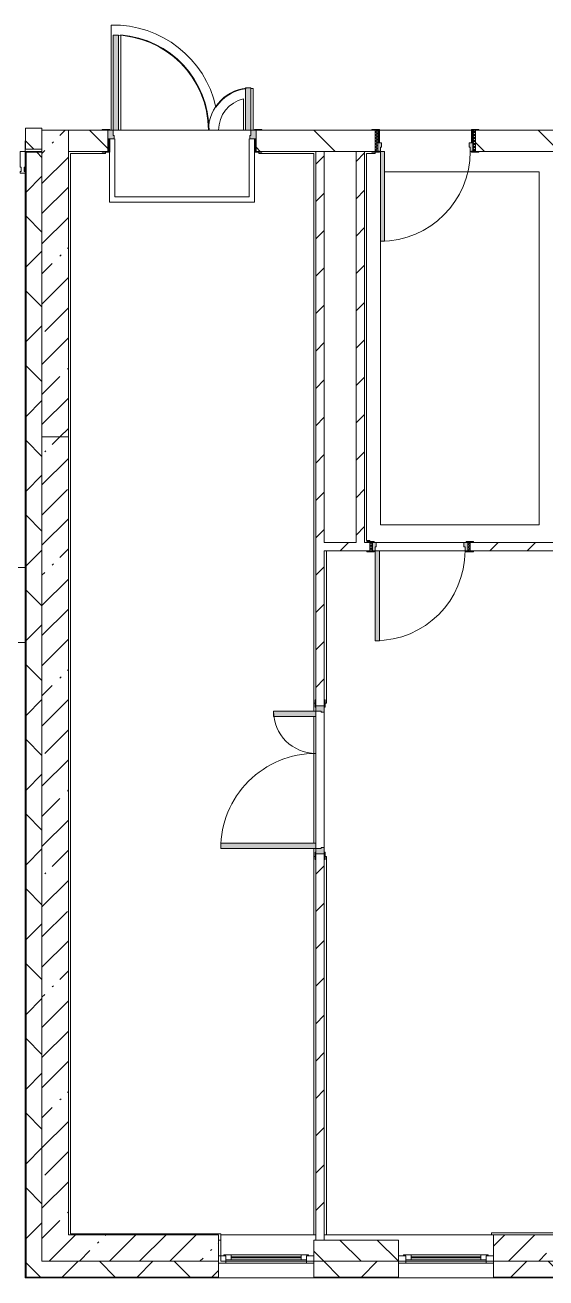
# Model space of a CAD drawing. Header units: millimetres. Extents: x 957 to 228198, y -8553 to 29000.
# Drawn here: x 190389 to 195314, y -258 to 11595 of the extents above; entities that cross this region are included whole.
import ezdxf

# ---------------------------------------------------------------- set-up
doc = ezdxf.new("R2010")
doc.units = ezdxf.units.MM
doc.linetypes.add('200_ШТРИХ__ш1_п0_6_', pattern=[160, 100, -60])
for name, color, linetype, lineweight in [('A-DETL-2', 7, 'Continuous', 5), ('A-DETL-MBND-1', 7, '200_ШТРИХ__ш1_п0_6_', 9), ('A-GLAZ-2', 7, 'Continuous', 5), ('A-GLAZ-CWMG-3', 7, 'Continuous', 5), ('A-WALL', 7, 'Continuous', 9), ('A-WALL-2', 7, 'Continuous', 5), ('I-WALL-3', 7, 'Continuous', 5), ('S-COLS-1', 7, 'Continuous', 5)]:
    doc.layers.add(name, color=color, linetype=linetype, lineweight=lineweight)
for name, color, linetype, lineweight, true_color in [('A-DOOR-2', 7, 'Continuous', 5, 0xaaaaaa), ('A-DOOR-3', 7, 'Continuous', 5, 0xe2e2e2), ('A-DOOR-FRAM-3', 7, 'Continuous', 5, 0xe2e2e2), ('A-DOOR-FRAM-4', 7, 'Continuous', 5, 0xaaaaaa), ('A-FLOR-2', 7, 'Continuous', 5, 0xaaaaaa)]:
    doc.layers.add(name, color=color, linetype=linetype, lineweight=lineweight, true_color=true_color)
pattern_1 = [(45, (101188.1, 0), (-176.7767, 176.7767), [])]
pattern_2 = [(45, (101188.1, 0), (-353.5534, 353.5534), []), (135, (101188.1, 0), (-353.5534, -353.5534), [])]
pattern_3 = [(135, (101188.1, 0), (-353.5534, -353.5534), [])]
pattern_4 = [(45, (101188.1, 0), (-285.1231, 285.1231), []), (45, (101473.2, 0), (-285.1231, 285.1231), [504.031, -100.806, 16.764, -84.042])]

# ---------------------------------------------------------------- blocks, each defined once
blk = doc.blocks.new('110_Дверь_СКБ_2Ст - Д-5_п_ Из игровой в коридор-32215844-3_2_2_птичка')
at = {"layer": 'A-DOOR-3'}
for points in [[(-638, 626), (-638, 40), (-588, 40), (-588, 940), (-638, 940), (-638, 681)], [(612, 60), (612, 40), (662, 43), (662, 440), (612, 440), (612, 158)]]:
    blk.add_hatch(color=256, dxfattribs=at).paths.add_polyline_path(points)
h = blk.add_hatch(color=256, dxfattribs=at)
h.paths.add_polyline_path([(-688, -40), (-628, -40), (-628, -10), (-638, -10), (-638, 40), (-688, 40)])
h.paths.add_polyline_path([(652, -10), (652, -40), (712, -40), (712, 40), (662, 40), (662, -10)])
at = {"layer": 'A-DOOR-FRAM-3'}
for points in [[(-742, 40), (-672, 40), (-672, 48), (-742, 48)], [(698, 48), (698, 40), (768, 40), (768, 48), (712, 48)], [(-742, -40), (-742, -48), (-672, -42), (-672, -40), (-712, -40)], [(698, -40), (698, -48), (768, -48), (768, -40), (712, -40)]]:
    blk.add_hatch(color=256, dxfattribs=at).paths.add_polyline_path(points)
at = {"layer": 'A-DOOR-2'}
for p, q in [((-638, 940), (-638, 40)), ((-588, 940), (-638, 940)), ((-588, 40), (-588, 940)), ((662, 440), (612, 440)), ((612, 440), (612, 40)), ((662, 40), (662, 440)), ((-638, 40), (-588, 40)), ((612, 40), (662, 40))]:
    blk.add_line(p, q, dxfattribs=at)
for centre, radius, start, end in [((-638, 40), 900, 0, 90), ((662, 40), 400, 90, 180)]:
    blk.add_arc(centre, radius, start, end, dxfattribs=at)
at = {"layer": 'A-DOOR-FRAM-4'}
for p, q in [((-672, 48), (-742, 48)), ((-742, 48), (-742, 40)), ((-742, 40), (-672, 40)), ((-638, 40), (-688, 40)), ((-688, 40), (-688, -40)), ((-672, 40), (-672, 48)), ((-638, -10), (-638, 40)), ((662, 40), (662, -10)), ((712, 40), (662, 40)), ((768, 48), (698, 48)), ((698, 48), (698, 40)), ((698, 40), (768, 40)), ((712, -40), (712, 40)), ((768, 40), (768, 48)), ((-672, -40), (-742, -40)), ((-742, -40), (-742, -48)), ((-742, -48), (-672, -48)), ((-688, -40), (-628, -40)), ((-672, -39), (-688, -39)), ((-688, -39), (-688, -40)), ((-688, -40), (-672, -40)), ((-672, -40), (-672, -39)), ((-672, -48), (-672, -40)), ((-628, -10), (-638, -10)), ((-628, -40), (-628, -10)), ((662, -10), (652, -10)), ((652, -10), (652, -40)), ((652, -40), (712, -40)), ((712, -39), (698, -39)), ((698, -39), (698, -40)), ((698, -40), (712, -40)), ((768, -40), (698, -40)), ((698, -40), (698, -48)), ((698, -48), (768, -48)), ((712, -40), (712, -39)), ((768, -48), (768, -40))]:
    blk.add_line(p, q, dxfattribs=at)
blk = doc.blocks.new('110_Дверь_СКБ_2Ст - Д-2а_п_ Из коридора на лестницу-32215207-3_2_2_птичка')
at = {"layer": 'A-DOOR-3'}
for points in [[(-588, 100), (-588, 1000), (-638, 1000), (-638, 100)], [(662, 100), (662, 500), (612, 494), (612, 100)], [(712, -100), (712, 20), (698, 20), (698, -100)]]:
    blk.add_hatch(color=256, dxfattribs=at).paths.add_polyline_path(points)
h = blk.add_hatch(color=256, dxfattribs=at)
h.paths.add_polyline_path([(698, 20), (712, 20), (712, 100), (662, 100), (662, 50), (652, 50), (652, 20), (688, 20)])
h.paths.add_polyline_path([(-688, 20), (-628, 20), (-628, 50), (-638, 50), (-638, 100), (-688, 100)])
at = {"layer": 'A-DOOR-FRAM-3'}
for points in [[(-688, 100), (-672, 100), (-672, 108), (-742, 108), (-742, 100)], [(-672, -100), (-672, 20), (-688, 20), (-688, -100), (-677, -100)], [(768, 100), (768, 108), (698, 108), (698, 100), (712, 100)], [(-672, -108), (-672, -100), (-742, -100), (-742, -108), (-688, -108)], [(738, -108), (768, -108), (768, -100), (698, -100), (698, -108), (712, -108)]]:
    blk.add_hatch(color=256, dxfattribs=at).paths.add_polyline_path(points)
at = {"layer": 'A-DOOR-2'}
for p, q in [((-638, 1000), (-638, 100)), ((-588, 1000), (-638, 1000)), ((-588, 100), (-588, 1000)), ((662, 500), (612, 500)), ((612, 500), (612, 100)), ((662, 100), (662, 500)), ((-638, 100), (-588, 100)), ((612, 100), (662, 100))]:
    blk.add_line(p, q, dxfattribs=at)
for centre, radius, start, end in [((-638, 100), 900, 0, 90), ((662, 100), 400, 90, 180)]:
    blk.add_arc(centre, radius, start, end, dxfattribs=at)
at = {"layer": 'A-DOOR-FRAM-4'}
for p, q in [((-672, 108), (-742, 108)), ((-742, 108), (-742, 100)), ((-742, 100), (-672, 100)), ((-638, 100), (-688, 100)), ((-688, 100), (-688, 20)), ((-688, 20), (-628, 20)), ((-672, 20), (-688, 20)), ((-688, 20), (-688, -100)), ((-672, 100), (-672, 108)), ((-672, -100), (-672, 20)), ((-638, 50), (-638, 100)), ((-628, 50), (-638, 50)), ((-628, 20), (-628, 50)), ((662, 50), (652, 50)), ((652, 50), (652, 20)), ((652, 20), (712, 20)), ((662, 100), (662, 50)), ((712, 100), (662, 100)), ((768, 108), (698, 108)), ((698, 108), (698, 100)), ((698, 100), (768, 100)), ((712, 20), (698, 20)), ((698, 20), (698, -100)), ((712, 20), (712, 100)), ((712, -100), (712, 20)), ((768, 100), (768, 108)), ((-672, -100), (-742, -100)), ((-742, -100), (-742, -108)), ((-742, -108), (-672, -108)), ((-688, -100), (-672, -100)), ((-672, -108), (-672, -100)), ((698, -100), (712, -100)), ((768, -100), (698, -100)), ((698, -100), (698, -108)), ((698, -108), (768, -108)), ((768, -108), (768, -100))]:
    blk.add_line(p, q, dxfattribs=at)
blk = doc.blocks.new('BSC_Колонна _Прямоугольная - 250х900-V285-3_2_2_птичка')
at = {"layer": 'S-COLS-1'}
h = blk.add_hatch(dxfattribs=at)
h.set_pattern_fill('FP_98', color=256, style=0, pattern_type=2)
h.set_pattern_definition([(45, (-94080, -25), (-285.1231, 285.1231), []), (45, (-93794.88, -25), (-285.1231, 285.1231), [504.031, -100.806, 16.764, -84.042])])
h.paths.add_polyline_path([(450, -125), (450, 125), (-450, 125), (-450, -125), (111, -125)])
for p, q in [((450, 125), (-450, 125)), ((-450, 125), (-450, -125)), ((450, -125), (450, 125)), ((-450, -125), (450, -125))]:
    blk.add_line(p, q, dxfattribs=at)
blk = doc.blocks.new('120_Окно_СКБ_1Ст - 120_Окно_СКБ_1Ст 900х2500_h_ с форточкой-V287-3_2_2_птичка')
at = {"layer": 'A-GLAZ-2'}
for p, q in [((-450, -127), (-450, -57)), ((-450, -57), (-380, -57)), ((450, -57), (-450, -57)), ((-380, -57), (-380, -127)), ((380, -87), (-380, -87)), ((-380, -87), (-380, -127)), ((-330, -137), (-330, -87)), ((-330, -107), (330, -107)), ((330, -117), (-330, -117)), ((330, -137), (330, -87)), ((380, -127), (380, -57)), ((380, -57), (450, -57)), ((380, -127), (380, -87)), ((450, -57), (450, -127)), ((-380, -127), (-450, -127)), ((-450, -127), (-400, -127)), ((-380, -127), (-400, -127)), ((-400, -127), (-400, -137)), ((-400, -137), (400, -137)), ((400, -137), (-400, -137)), ((450, -127), (380, -127)), ((400, -127), (380, -127)), ((400, -127), (450, -127)), ((400, -137), (400, -127))]:
    blk.add_line(p, q, dxfattribs=at)
blk = doc.blocks.new('120_Окно_СКБ_1Ст - 120_Окно_СКБ_1Ст 900х2500_h_ с форточкой-22876038-3_2_2_птичка')
at = {"layer": 'A-GLAZ-2'}
for p, q in [((-450, -127), (-450, -57)), ((-450, -57), (-380, -57)), ((450, -57), (-450, -57)), ((-380, -57), (-380, -127)), ((380, -87), (-380, -87)), ((-380, -87), (-380, -127)), ((-330, -137), (-330, -87)), ((-330, -107), (330, -107)), ((330, -117), (-330, -117)), ((330, -137), (330, -87)), ((380, -127), (380, -57)), ((380, -57), (450, -57)), ((380, -127), (380, -87)), ((450, -57), (450, -127)), ((-380, -127), (-450, -127)), ((-450, -127), (-400, -127)), ((-380, -127), (-400, -127)), ((-400, -127), (-400, -137)), ((-400, -137), (400, -137)), ((400, -137), (-400, -137)), ((450, -127), (380, -127)), ((400, -127), (380, -127)), ((400, -127), (450, -127)), ((400, -137), (400, -127))]:
    blk.add_line(p, q, dxfattribs=at)
blk = doc.blocks.new('110_Дверь_СКБ_1Ст_Внутренняя1 - Д-8 950x2100h_охрана-V289-3_2_2_птичка')
at = {"layer": 'A-DOOR-2'}
h = blk.add_hatch(dxfattribs=at)
h.set_pattern_fill('FP_87', color=256, style=0, pattern_type=2)
h.set_pattern_definition([(135, (1826.41, 164.685), (-14.14214, -14.14214), []), (225, (1826.41, 164.685), (14.14214, -14.14214), [])])
h.paths.add_polyline_path([(462, 100), (462, -100), (487, -100), (487, 100)])
at = {"layer": 'A-DOOR-3'}
h = blk.add_hatch(color=256, dxfattribs=at)
h.paths.add_polyline_path([(-438, 100), (-438, 20), (-403, 20), (-403, 60), (-413, 60), (-413, 100)])
h.paths.add_polyline_path([(462, 100), (437, 100), (437, 60), (427, 60), (427, 20), (462, 20)])
at = {"layer": 'A-DOOR-FRAM-3'}
for points in [[(437, 950), (397, 950), (397, 100), (437, 100), (437, 436)], [(-442, 108), (-493, 108), (-493, 100), (-423, 101), (-423, 108), (-438, 108)], [(-438, 20), (-438, -100), (-423, -97), (-423, 20)], [(462, 108), (447, 108), (447, 100), (517, 100), (517, 108), (467, 108)], [(462, 20), (447, 20), (447, -100), (462, -95)], [(-493, -100), (-493, -108), (-423, -108), (-423, -100), (-463, -100)], [(487, -100), (447, -100), (447, -108), (517, -108), (517, -100)]]:
    blk.add_hatch(color=256, dxfattribs=at).paths.add_polyline_path(points)
at = {"layer": 'A-DOOR-FRAM-4'}
h = blk.add_hatch(dxfattribs=at)
h.set_pattern_fill('FP_88', color=256, style=0, pattern_type=2)
h.set_pattern_definition([(45, (-296.384, 164.685), (-14.1421, 14.1421), []), (135, (-296.384, 164.685), (-14.1421, -14.1421), [])])
h.paths.add_polyline_path([(-463, 100), (-463, -100), (-438, -100), (-438, 100)])
at = {"layer": 'A-DOOR-2'}
for p, q in [((437, 950), (397, 950)), ((397, 950), (397, 100)), ((437, 100), (437, 950)), ((397, 100), (437, 100))]:
    blk.add_line(p, q, dxfattribs=at)
blk.add_arc((437, 100), 850, 90, 180, dxfattribs=at)
at = {"layer": 'A-DOOR-FRAM-4'}
for p, q in [((-423, 108), (-493, 108)), ((-493, 108), (-493, 100)), ((-493, 100), (-423, 100)), ((-438, 100), (-463, 100)), ((-463, 100), (-463, -100)), ((-413, 100), (-438, 100)), ((-438, 100), (-438, 20)), ((-438, -100), (-438, 100)), ((-423, 100), (-438, 100)), ((-438, 100), (-438, 99)), ((-438, 99), (-423, 99)), ((-438, 20), (-403, 20)), ((-423, 20), (-438, 20)), ((-438, 20), (-438, -100)), ((-423, 100), (-423, 108)), ((-423, 99), (-423, 100)), ((-423, -100), (-423, 20)), ((-413, 60), (-413, 100)), ((-403, 60), (-413, 60)), ((-403, 20), (-403, 60)), ((437, 60), (427, 60)), ((427, 60), (427, 20)), ((427, 20), (462, 20)), ((437, 100), (437, 60)), ((462, 100), (437, 100)), ((517, 108), (447, 108)), ((447, 108), (447, 100)), ((462, 100), (447, 100)), ((447, 100), (447, 99)), ((447, 100), (517, 100)), ((447, 99), (462, 99)), ((462, 20), (447, 20)), ((447, 20), (447, -100)), ((462, 20), (462, 100)), ((487, 100), (462, 100)), ((462, 100), (462, -100)), ((462, 99), (462, 100)), ((462, -100), (462, 20)), ((487, -100), (487, 100)), ((517, 100), (517, 108)), ((-423, -100), (-493, -100)), ((-493, -100), (-493, -108)), ((-493, -108), (-423, -108)), ((-463, -100), (-438, -100)), ((-438, -100), (-423, -100)), ((-423, -108), (-423, -100)), ((447, -100), (462, -100)), ((517, -100), (447, -100)), ((447, -100), (447, -108)), ((447, -108), (517, -108)), ((462, -100), (487, -100)), ((517, -108), (517, -100))]:
    blk.add_line(p, q, dxfattribs=at)
blk = doc.blocks.new('110_Дверь_СКБ_1Ст_Внутренняя1 - Д-8 950x2100h_охрана-V290-3_2_2_птичка')
at = {"layer": 'A-DOOR-2'}
h = blk.add_hatch(dxfattribs=at)
h.set_pattern_fill('FP_100', color=256, style=0, pattern_type=2)
h.set_pattern_definition([(135, (1826.41, 104.685), (-14.14214, -14.14214), []), (225, (1826.41, 104.685), (14.14214, -14.14214), [])])
h.paths.add_polyline_path([(487, 40), (462, 38), (462, -40), (487, -40)])
at = {"layer": 'A-DOOR-3'}
h = blk.add_hatch(color=256, dxfattribs=at)
h.paths.add_polyline_path([(-438, 40), (-438, -40), (-403, -35), (-403, 0), (-413, 0), (-413, 40), (-420, 40)])
h.paths.add_polyline_path([(462, 40), (437, 36), (437, 0), (427, 0), (427, -40), (462, -40), (462, 38)])
at = {"layer": 'A-DOOR-FRAM-3'}
for points in [[(437, 890), (397, 890), (397, 40), (437, 40), (437, 448)], [(-423, 48), (-493, 48), (-493, 40), (-423, 44)], [(482, 48), (447, 48), (447, 40), (517, 40), (517, 48), (487, 48)], [(-463, -40), (-493, -40), (-493, -48), (-423, -48), (-423, -40), (-438, -40)], [(462, -40), (447, -40), (447, -48), (517, -48), (517, -40), (487, -40)]]:
    blk.add_hatch(color=256, dxfattribs=at).paths.add_polyline_path(points)
at = {"layer": 'A-DOOR-FRAM-4'}
h = blk.add_hatch(dxfattribs=at)
h.set_pattern_fill('FP_101', color=256, style=0, pattern_type=2)
h.set_pattern_definition([(45, (-296.384, 104.685), (-14.1421, 14.1421), []), (135, (-296.384, 104.685), (-14.1421, -14.1421), [])])
h.paths.add_polyline_path([(-463, 40), (-463, -40), (-438, -38), (-438, 40)])
at = {"layer": 'A-DOOR-2'}
for p, q in [((437, 890), (397, 890)), ((397, 890), (397, 40)), ((437, 40), (437, 890)), ((397, 40), (437, 40))]:
    blk.add_line(p, q, dxfattribs=at)
blk.add_arc((437, 40), 850, 90, 180, dxfattribs=at)
at = {"layer": 'A-DOOR-FRAM-4'}
for p, q in [((-423, 48), (-493, 48)), ((-493, 48), (-493, 40)), ((-493, 40), (-423, 40)), ((-438, 40), (-463, 40)), ((-463, 40), (-463, -40)), ((-413, 40), (-438, 40)), ((-438, 40), (-438, -40)), ((-438, -40), (-438, 40)), ((-423, 40), (-438, 40)), ((-438, 40), (-438, 39)), ((-438, 39), (-423, 39)), ((-423, 40), (-423, 48)), ((-423, 39), (-423, 40)), ((-413, 0), (-413, 40)), ((-403, 0), (-413, 0)), ((-403, -40), (-403, 0)), ((437, 0), (427, 0)), ((427, 0), (427, -40)), ((437, 40), (437, 0)), ((462, 40), (437, 40)), ((517, 48), (447, 48)), ((447, 48), (447, 40)), ((462, 40), (447, 40)), ((447, 40), (447, 39)), ((447, 40), (517, 40)), ((447, 39), (462, 39)), ((462, -40), (462, 40)), ((487, 40), (462, 40)), ((462, 40), (462, -40)), ((462, 39), (462, 40)), ((487, -40), (487, 40)), ((517, 40), (517, 48)), ((-423, -40), (-493, -40)), ((-493, -40), (-493, -48)), ((-493, -48), (-423, -48)), ((-463, -40), (-438, -40)), ((-423, -39), (-438, -39)), ((-438, -39), (-438, -40)), ((-438, -40), (-403, -40)), ((-438, -40), (-423, -40)), ((-423, -40), (-423, -39)), ((-423, -48), (-423, -40)), ((427, -40), (462, -40)), ((462, -39), (447, -39)), ((447, -39), (447, -40)), ((447, -40), (462, -40)), ((517, -40), (447, -40)), ((447, -40), (447, -48)), ((447, -48), (517, -48)), ((462, -40), (462, -39)), ((462, -40), (487, -40)), ((517, -48), (517, -40))]:
    blk.add_line(p, q, dxfattribs=at)
blk = doc.blocks.new('Прямоугольный импост - Импост структурный с накладкой - 190мм-33184356-3_2_2_птичка')
at = {"layer": 'A-GLAZ-CWMG-3'}
for p, q in [((-50, 0), (-50, 17)), ((-50, 17), (0, 17)), ((-40, 0), (-50, 0)), ((-40, -40), (-40, 0)), ((0, 0), (-10, 0)), ((-10, 0), (-10, -40)), ((0, 17), (0, 0)), ((-50, -190), (-50, -40)), ((-50, -40), (-40, -40)), ((-10, -40), (0, -40)), ((0, -40), (0, -190)), ((0, -190), (-50, -190))]:
    blk.add_line(p, q, dxfattribs=at)
blk = doc.blocks.new('парапет9 - парапет-22867712-3_2_2_птичка')
at = {"layer": 'A-DETL-MBND-1'}
for p, q in [((89202, 7964), (84952, 7964)), ((84952, 7255), (89202, 7255))]:
    blk.add_line(p, q, dxfattribs=at)

msp = doc.modelspace()

# ---------------------------------------------------------------- hatches: boundary and pattern name
at = {"layer": 'A-WALL-2'}
h = msp.add_hatch(dxfattribs=at)
h.set_pattern_fill('FP_85', color=256, style=0, pattern_type=2)
h.set_pattern_definition(pattern_2)
h.paths.add_polyline_path([(190548.1, -100), (190548.1, 10392), (190398.1, 10392), (190398.1, -100)])
h = msp.add_hatch(dxfattribs=at)
h.set_pattern_fill('FP_83', color=256, style=0, pattern_type=2)
h.set_pattern_definition([(135, (101188.1, 0), (-176.7767, -176.7767), [])])
h.paths.add_polyline_path([(206531.6, -100), (207418.1, -100), (207418.1, 100), (206368.1, 100), (206368.1, -100)])
h.paths.add_polyline_path([(203818.1, -100), (204068.1, -100), (204068.1, 100), (203818.1, 100), (203818.1, 50)])
h.paths.add_polyline_path([(222618.1, -100), (222618.1, 100), (222318.1, 100), (222318.1, -100), (222379.1, -100)])
h.paths.add_polyline_path([(202819.1, -100), (202918.1, -100), (202918.1, 100), (202018.1, 96.2), (202018.1, -100), (202802.8, -100)])
h.paths.add_polyline_path([(220518.1, -100), (220514.7, 100), (220018.1, 99.1), (220018.1, -100), (220514.7, -100)])
h.paths.add_polyline_path([(210118.1, -100), (211018.1, -100), (211018.1, 100), (210118.1, 100)])
h.paths.add_polyline_path([(199074, -100), (199318.1, -100), (199318.1, 100), (198268.1, 100), (198268.1, -100)])
h.paths.add_polyline_path([(218218.1, -100), (218218.1, 100), (217168.1, 100), (217168.1, -100), (217718, -100)])
h.paths.add_polyline_path([(195737.6, -100), (195968.1, -100), (195968.1, 100), (195718.1, 100), (195718.1, -100)])
h.paths.add_polyline_path([(193138.1, -100), (193918.1, -100), (193918.1, 100), (193118.1, 100), (193118.1, -100)])
h.paths.add_polyline_path([(214618.1, -100), (214868.1, -100), (214868.1, 100), (214618.1, 100), (214618.1, -84)])
h.paths.add_polyline_path([(212818.1, -100), (212818.1, 100), (211918.1, 100), (211918.1, -100), (212124.8, -100)])
h = msp.add_hatch(dxfattribs=at)
h.set_pattern_fill('FP_85', color=256, style=0, pattern_type=2)
h.set_pattern_definition(pattern_2)
h.paths.add_polyline_path([(226265.2, -250), (226268.1, -250), (226268.1, -100), (224918.1, -100), (224918.1, -250), (226018.1, -250)])
h.paths.add_polyline_path([(221446.9, -250), (222618.1, -250), (222618.1, -100), (221418.1, -100), (221418.1, -250)])
h.paths.add_polyline_path([(209218.1, -250), (209218.1, -100), (208318.1, -100), (208318.1, -250), (208396, -250)])
h.paths.add_polyline_path([(211018.1, -250), (211018.1, -100), (210118.1, -100), (210118.1, -250), (210260.4, -250)])
h.paths.add_polyline_path([(211918.1, -250), (212818.1, -250), (212818.1, -100), (211918.1, -100), (211918.1, -194.5)])
h.paths.add_polyline_path([(213718.1, -250), (214868.1, -250), (214868.1, -100), (213718.1, -100), (213718.1, -202.5)])
h.paths.add_polyline_path([(217168.1, -250), (218218.1, -250), (218218.1, -100), (217168.1, -100), (217168.1, -217.7)])
h.paths.add_polyline_path([(220514.7, -250), (220518.1, -250), (220514.7, -100), (219118.1, -100), (219118.1, -250), (219582.4, -250)])
h.paths.add_polyline_path([(198268.1, -250), (199318.1, -250), (199318.1, -100), (198268.1, -100), (198268.1, -134.1)])
h.paths.add_polyline_path([(202802.8, -250), (204068.1, -250), (204068.1, -100), (202018.1, -100), (202018.1, -250)])
h.paths.add_polyline_path([(200938.4, -250), (201118.1, -250), (201118.1, -100), (200218.1, -100), (200218.1, -250)])
h.paths.add_polyline_path([(206368.1, -250), (207418.1, -250), (207418.1, -100), (206368.1, -100), (206368.1, -170)])
h.paths.add_polyline_path([(195345.1, -250), (195968.1, -250), (195968.1, -100), (194818.1, -100), (194818.1, -250)])
h.paths.add_polyline_path([(190548.1, -250), (192218.1, -250), (192218.1, -100), (190398.1, -100), (190398.1, -250), (190476.2, -250)])
h.paths.add_polyline_path([(193918.1, -250), (193918.1, -100), (193118.1, -100), (193118.1, -250), (193480.7, -250)])
at = {"layer": 'I-WALL-3'}
h = msp.add_hatch(dxfattribs=at)
h.set_pattern_fill('FP_84', color=256, style=0, pattern_type=2)
h.set_pattern_definition(pattern_3)
h.paths.add_polyline_path([(190391.6, 10420), (190548.1, 10420), (190548.1, 10620), (190391.6, 10620), (190391.6, 10597)])
h = msp.add_hatch(dxfattribs=at)
h.set_pattern_fill('FP_81', color=256, style=0, pattern_type=2)
h.set_pattern_definition(pattern_4)
h.paths.add_polyline_path([(190548.1, 7700), (190798.1, 7700), (190798.1, 10600), (190548.1, 10600), (190548.1, 8907.2)])
h = msp.add_hatch(dxfattribs=at)
h.set_pattern_fill('FP_84', color=256, style=0, pattern_type=2)
h.set_pattern_definition(pattern_3)
h.paths.add_polyline_path([(202798.1, 10400), (204833.1, 10400), (204833.1, 10600), (202798.1, 10600)])
h.paths.add_polyline_path([(208298.1, 10400), (208318.1, 10400), (208318.1, 10600), (206283.1, 10600), (206283.1, 10400), (206531.6, 10400)])
h.paths.add_polyline_path([(191118.1, 10400), (191173.1, 10400), (191173.1, 10600), (190798.1, 10600), (190798.1, 10400), (190818.1, 10400)])
h.paths.add_polyline_path([(193218.1, 10400), (193698.1, 10400), (193698.1, 10600), (192573.1, 10596.2), (192573.1, 10400), (193138.1, 10400)])
h.paths.add_polyline_path([(195398.1, 10400), (195398.1, 10600), (194648.1, 10600), (194648.1, 10400), (195345.1, 10400)])
h = msp.add_hatch(dxfattribs=at)
h.set_pattern_fill('FP_86', color=256, style=0, pattern_type=2)
h.set_pattern_definition(pattern_1)
h.paths.add_polyline_path([(193218.1, 100), (193218.1, 3755), (193138.1, 3755), (193138.1, 100)])
h.paths.add_polyline_path([(193188.1, 5155), (193218.1, 5155), (193218.1, 10400), (193138.1, 10400), (193138.1, 5155), (193170.5, 5155)])
h = msp.add_hatch(dxfattribs=at)
h.set_pattern_fill('FP_86', color=256, style=0, pattern_type=2)
h.set_pattern_definition(pattern_1)
h.paths.add_polyline_path([(193598.1, 6700), (193598.1, 10400), (193518.1, 10400), (193518.1, 6700)])
h = msp.add_hatch(dxfattribs=at)
h.set_pattern_fill('FP_81', color=256, style=0, pattern_type=2)
h.set_pattern_definition(pattern_4)
h.paths.add_polyline_path([(190548.1, 100), (190798.1, 100), (190798.1, 7700), (190548.1, 7700), (190548.1, 160)])
h = msp.add_hatch(dxfattribs=at)
h.set_pattern_fill('FP_86', color=256, style=0, pattern_type=2)
h.set_pattern_definition(pattern_1)
h.paths.add_polyline_path([(193218.1, 6620), (193648.1, 6620), (193648.1, 6700), (193218.1, 6700)])
h.paths.add_polyline_path([(195345.1, 6620), (195398.1, 6620), (195398.1, 6700), (194598.1, 6700), (194598.1, 6620), (194648.1, 6620)])
h = msp.add_hatch(dxfattribs=at)
h.set_pattern_fill('FP_81', color=256, style=0, pattern_type=2)
h.set_pattern_definition(pattern_4)
h.paths.add_polyline_path([(190798.1, -100), (192218.1, -100), (192218.1, 150), (190798.1, 150), (190798.1, 100), (190548.1, 100), (190548.1, -100)])

# ---------------------------------------------------------------- linework, layer by layer
at = {"layer": 'A-DETL-2'}
for p, q in [((193788.1, 10207.5), (195248.1, 10207.5)), ((195248.1, 10207.5), (195248.1, 6867.5)), ((193748.1, 6867.5), (193748.1, 9550)), ((195248.1, 6867.5), (193748.1, 6867.5))]:
    msp.add_line(p, q, dxfattribs=at)
at = {"layer": 'A-DETL-MBND-1'}
msp.add_line((190390.1, 10400), (190390.1, 10510), dxfattribs=at)
at = {"layer": 'A-FLOR-2'}
for p, q in [((191203.1, 11594.8), (191203.1, 10600)), ((191293.1, 10600), (191293.1, 11502.3)), ((192544.3, 10600), (192544.3, 10994.4)), ((192454.3, 10897.1), (192454.3, 10600)), ((191273.1, 10600), (191293.1, 10600)), ((191293.1, 10600), (192128.1, 10600)), ((192128.1, 10600), (191293.1, 10600)), ((192128.1, 10600), (192218.1, 10600)), ((192218.1, 10600), (192454.3, 10600)), ((192473.1, 10600), (192218.1, 10600)), ((193738.1, 10600), (194608.1, 10600)), ((194608.1, 10600), (193738.1, 10600)), ((191238.1, 9970), (191238.1, 10520)), ((192508.1, 10520), (192508.1, 9970)), ((191148.1, 10380), (190818.1, 10380)), ((190818.1, 10380), (190818.1, 160)), ((191148.1, 10392), (191148.1, 10380)), ((191188.1, 10392), (191188.1, 9920)), ((192558.1, 9920), (192558.1, 10392)), ((192598.1, 10380), (192598.1, 10392)), ((193118.1, 10380), (192598.1, 10380)), ((193118.1, 10380), (193118.1, 5105)), ((193698.1, 10380), (193618.1, 10380)), ((193618.1, 10380), (193618.1, 6720)), ((193698.1, 10392), (193698.1, 10380)), ((192508.1, 9970), (191238.1, 9970)), ((191188.1, 9920), (192558.1, 9920)), ((193618.1, 6720), (193648.1, 6720)), ((193648.1, 6720), (193648.1, 6708)), ((193238.1, 6620), (193238.1, 5180)), ((193130.1, 5180), (193118.1, 5180)), ((193238.1, 5180), (193226.1, 5180)), ((193118.1, 3855), (193118.1, 5055)), ((193118.1, 3805), (193118.1, 150)), ((193118.1, 3730), (193130.1, 3730)), ((193226.1, 3730), (193238.1, 3730)), ((193238.1, 3730), (193238.1, 150)), ((190818.1, 160), (192238.1, 160)), ((192238.1, 160), (192238.1, 120)), ((194797.6, 150), (194797.6, 170)), ((194797.6, 170), (195737.6, 170))]:
    msp.add_line(p, q, dxfattribs=at)
for centre, radius, start, end in [((191223.1, 10600), 995, 12.67054, 91.1511), ((191223.1, 10600), 905, 0, 85.56313), ((192523.1, 10600), 395, 97.27853, 146.45952), ((192523.1, 10600), 395, 86.92799, 90.00404), ((192523.1, 10600), 305, 103.0427, 180)]:
    msp.add_arc(centre, radius, start, end, dxfattribs=at)
at = {"layer": 'A-WALL'}
for p, q in [((190798.1, 10400), (190798.1, 10600)), ((190395.1, 10395), (190395.1, -253)), ((190548.1, 10395), (190395.1, 10395)), ((190398.1, 10392), (190398.1, -250)), ((190548.1, 10392), (190398.1, 10392)), ((193218.1, 10400), (193138.1, 10400)), ((193598.1, 10400), (193518.1, 10400)), ((193138.1, 100), (193218.1, 100)), ((193118.1, -100), (193918.1, -100)), ((193918.1, -100), (193118.1, -100)), ((190395.1, -253), (192218.1, -253)), ((190398.1, -250), (192218.1, -250)), ((193118.1, -250), (193918.1, -250)), ((193118.1, -253), (193918.1, -253)), ((194818.1, -250), (195968.1, -250)), ((194818.1, -253), (195968.1, -253))]:
    msp.add_line(p, q, dxfattribs=at)
at = {"layer": 'A-WALL-2'}
for p, q in [((190548.1, 10400), (190390.1, 10400)), ((190390.1, 10400), (190390.1, -258)), ((192218.1, 100), (192238.6, 100)), ((193138.1, 100), (193118.1, 100)), ((193118.1, 100), (193118.1, -258)), ((193918.1, 100), (193218.1, 100)), ((193918.1, -258), (193918.1, 100)), ((192218.1, -100), (190548.1, -100)), ((192218.1, -258), (192218.1, -100)), ((192238.6, -100), (192238.6, -100)), ((192238.6, -100), (193118.1, -100)), ((193918.1, -100), (194818.1, -100)), ((194818.1, -100), (194818.1, -258)), ((190390.1, -258), (193118.1, -258)), ((193118.1, -258), (211018.1, -258))]:
    msp.add_line(p, q, dxfattribs=at)
at = {"layer": 'I-WALL-3'}
for p, q in [((190548.1, 10620), (190391.6, 10620)), ((190391.6, 10620), (190391.6, 10420)), ((190548.1, 10420), (190548.1, 10620)), ((191118.1, 10600), (190548.1, 10600)), ((190548.1, 10600), (190548.1, 10400)), ((193668.1, 10600), (192628.1, 10600)), ((199688.1, 10600), (194678.1, 10600)), ((190391.6, 10420), (190548.1, 10420)), ((190548.1, 10400), (190548.1, -100)), ((190798.1, 10400), (191118.1, 10400)), ((190798.1, 150), (190798.1, 10400)), ((192628.1, 10400), (193138.1, 10400)), ((193138.1, 10400), (193138.1, 5210)), ((193218.1, 6700), (193218.1, 10400)), ((193218.1, 10400), (193518.1, 10400)), ((193518.1, 10400), (193518.1, 6700)), ((193598.1, 6700), (193598.1, 10400)), ((193598.1, 10400), (193668.1, 10400)), ((194678.1, 10400), (195398.1, 10400)), ((190548.1, 7700), (190798.1, 7700)), ((193518.1, 6700), (193218.1, 6700)), ((193618.1, 6700), (193598.1, 6700)), ((193708.1, 6700), (194538.1, 6700)), ((195398.1, 6700), (194628.1, 6700)), ((193218.1, 6620), (193618.1, 6620)), ((193218.1, 5210), (193218.1, 6620)), ((194548.1, 6620), (193738.1, 6620)), ((194628.1, 6620), (195398.1, 6620)), ((193138.1, 3855), (193138.1, 5055)), ((193218.1, 5095), (193218.1, 3815)), ((193138.1, 3700), (193138.1, 100)), ((193218.1, 100), (193218.1, 3700)), ((192218.1, 150), (190798.1, 150)), ((192218.1, -100), (192218.1, 150)), ((192238.6, 150), (193138.1, 150)), ((192238.6, -100), (192238.6, 150)), ((193218.1, 150), (194818.1, 150)), ((190548.1, -100), (192218.1, -100))]:
    msp.add_line(p, q, dxfattribs=at)

# ---------------------------------------------------------------- block references
at = {"layer": 'A-DETL-MBND-1'}
msp.add_blockref('парапет9 - парапет-22867712-3_2_2_птичка', (101188.1, -1500), dxfattribs=at)
at = {"layer": 'A-DOOR-2'}
msp.add_blockref('110_Дверь_СКБ_2Ст - Д-2а_п_ Из коридора на лестницу-32215207-3_2_2_птичка', (191860.6, 10500), dxfattribs=at)
for name, p, rotation in [('110_Дверь_СКБ_1Ст_Внутренняя1 - Д-8 950x2100h_охрана-V289-3_2_2_птичка', (194185.6, 10500), 180), ('110_Дверь_СКБ_1Ст_Внутренняя1 - Д-8 950x2100h_охрана-V290-3_2_2_птичка', (194135.6, 6660), 180), ('110_Дверь_СКБ_2Ст - Д-5_п_ Из игровой в коридор-32215844-3_2_2_птичка', (193178.1, 4442.5), 89.99999999999991)]:
    msp.add_blockref(name, p, dxfattribs=dict(at, rotation=rotation))
at = {"layer": 'A-GLAZ-2', "rotation": 180}
for name, p in [('120_Окно_СКБ_1Ст - 120_Окно_СКБ_1Ст 900х2500_h_ с форточкой-V287-3_2_2_птичка', (192668.1, -175)), ('120_Окно_СКБ_1Ст - 120_Окно_СКБ_1Ст 900х2500_h_ с форточкой-22876038-3_2_2_птичка', (194368.1, -175))]:
    msp.add_blockref(name, p, dxfattribs=at)
at = {"layer": 'A-GLAZ-CWMG-3', "extrusion": (0, 0, -1), "rotation": 180}
msp.add_blockref('Прямоугольный импост - Импост структурный с накладкой - 190мм-33184356-3_2_2_птичка', (-190391.6, 10210), dxfattribs=at)
at = {"layer": 'S-COLS-1'}
msp.add_blockref('BSC_Колонна _Прямоугольная - 250х900-V285-3_2_2_птичка', (195268.1, 25), dxfattribs=at)

doc.saveas('drawing.dxf')
